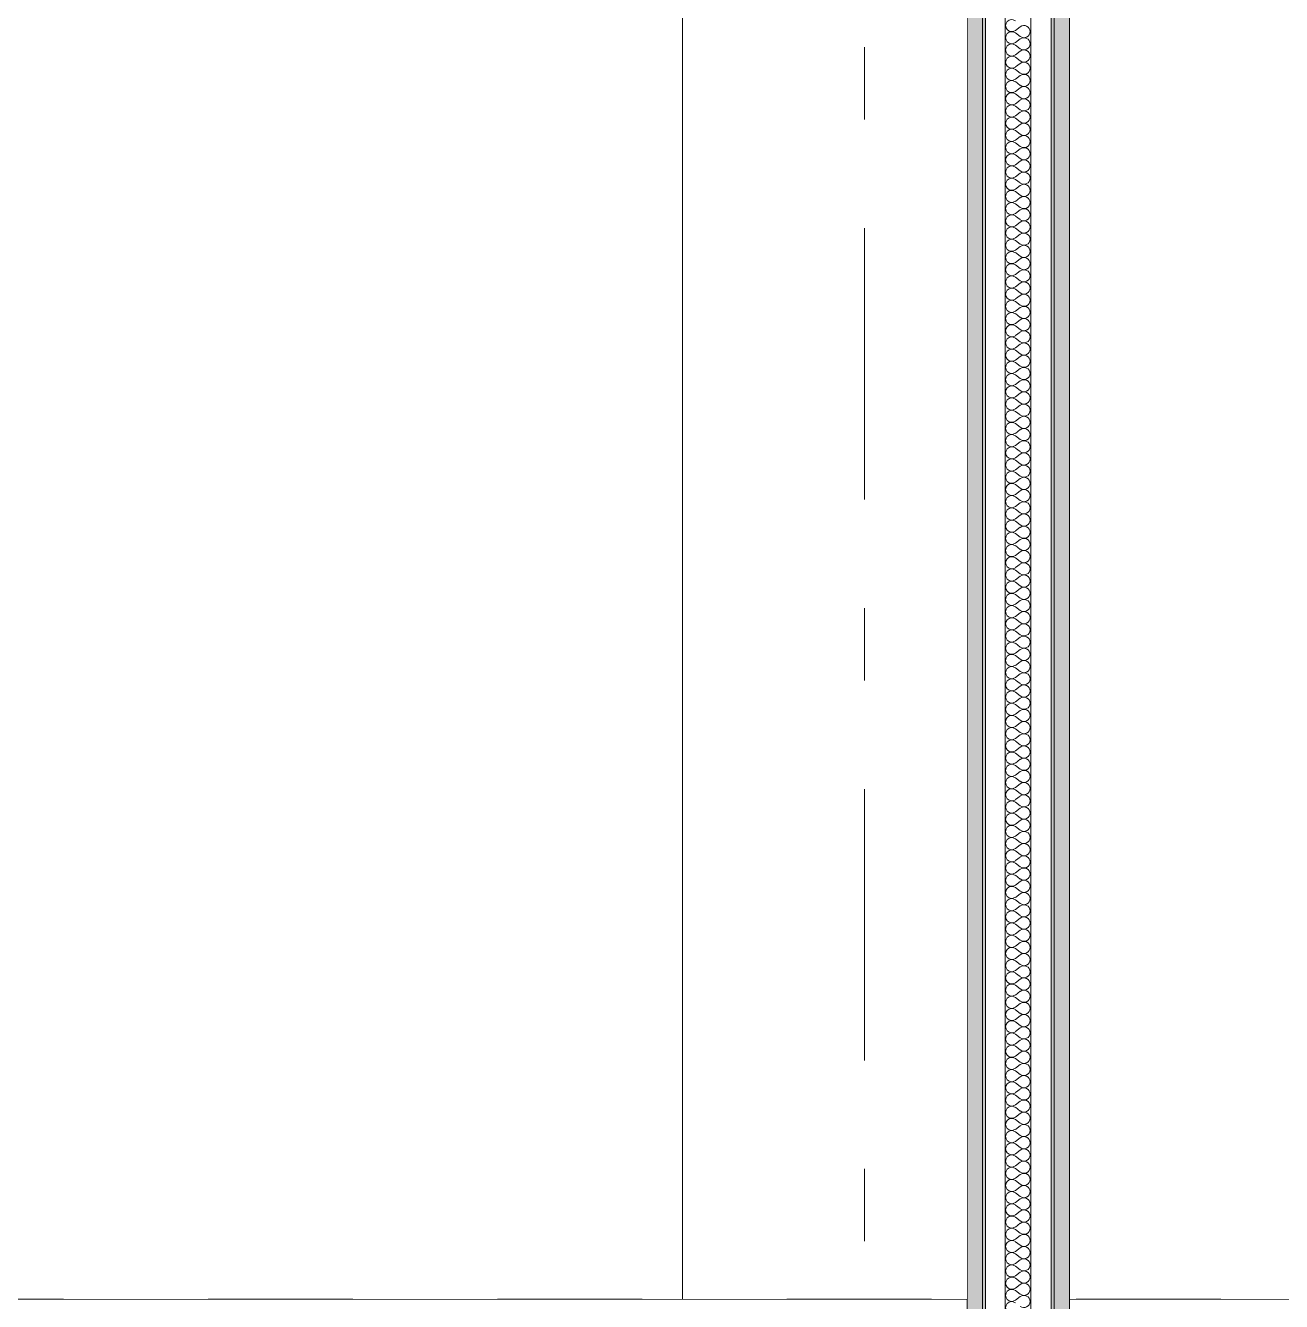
# Model space of a CAD drawing. Header units: millimetres. Extents: x -48147 to 1403542, y -455564 to 18123.
# Drawn here: x 1384228 to 1385453, y -445945 to -444701 of the extents above; entities that cross this region are included whole.
import ezdxf
from ezdxf.enums import TextEntityAlignment as Align

# ---------------------------------------------------------------- set-up
doc = ezdxf.new("R2010")
doc.units = ezdxf.units.MM
doc.header["$MEASUREMENT"] = 0
for name, pattern in [('Dashed', [2822.222233, 1411.111116, -1411.111116]), ('Double Dashed', [546.805537, 264.583325, -105.833328, 70.555556, -105.833328]), ('Wipeout_Contour', [1000, 0, -1000])]:
    doc.linetypes.add(name, pattern=pattern)
for name, color, linetype, lineweight, true_color in [('0_Pen_No__105', 7, 'Continuous', 15, 0xa6a6a6), ('New_A-15-MG_Structural_Grid_Phase_2_Pen_No__222', 7, 'Continuous', 13, 0x65af33), ('New_A-25-M_Wall_Int_Pen_No__107', 7, 'Continuous', 15, 0xa6a6a6)]:
    doc.layers.add(name, color=color, linetype=linetype, lineweight=lineweight, true_color=true_color)
for name, color, linetype in [('A-25-M_Wall_Int', 7, 'Continuous'), ('New_A-15-MG_Structural_Grid_Phase_2', 7, 'Continuous'), ('New_A-20-M_Floor_Slab', 7, 'Continuous'), ('New_A-25-M_Wall_Int', 7, 'Continuous')]:
    doc.layers.add(name, color=color, linetype=linetype)
for name, color, linetype, lineweight in [('A-25-M_Wall_Int_Pen_No__87', 8, 'Continuous', 20), ('New_A-20-M_Floor_Slab_Pen_No__4', 7, 'Continuous', 20), ('New_A-25-M_Wall_Int_Pen_No__1', 7, 'Continuous', 13), ('New_A-25-M_Wall_Int_Pen_No__87', 8, 'Continuous', 20)]:
    doc.layers.add(name, color=color, linetype=linetype, lineweight=lineweight)
doc.styles.add('GENERATED_STYLE_2', font='')
doc.styles.get('GENERATED_STYLE_2').set_extended_font_data('Swis721 BT')

# ---------------------------------------------------------------- blocks, each defined once
blk = doc.blocks.new('Section Elem_10_1', base_point=(1418663.2, -449992.5))
at = {"color": 254, "linetype": 'Wipeout_Contour', "lineweight": 0, "ltscale": 5800298.403433662}
blk.add_wipeout([(1374446.3, -445942.5), (1374446.3, -445967.5), (1385146.3, -445967.5), (1385146.3, -445942.5)], dxfattribs=at).dxf.layer = 'New_A-20-M_Floor_Slab'
at = {"color": 254, "linetype": 'Wipeout_Contour', "lineweight": 0, "ltscale": 5825639.997099669}
blk.add_wipeout([(1387661.3, -445942.5), (1385246.3, -445942.5), (1385246.3, -445967.5), (1387661.3, -445967.5)], dxfattribs=at).dxf.layer = 'New_A-20-M_Floor_Slab'
at = {"layer": 'New_A-20-M_Floor_Slab_Pen_No__4', "linetype": 'Continuous'}
for p, q in [((1385146.3, -445942.5), (1374446.3, -445942.5)), ((1387646.3, -445942.5), (1385246.3, -445942.5))]:
    blk.add_line(p, q, dxfattribs=at)
blk = doc.blocks.new('Section Elem_14_1', base_point=(1418663.2, -449992.5))
at = {"layer": 'New_A-25-M_Wall_Int_Pen_No__87', "linetype": 'Continuous'}
blk.add_line((1385246.3, -443367.5), (1385246.3, -445942.5), dxfattribs=at)
at = {"color": 254, "linetype": 'Wipeout_Contour', "lineweight": 0, "ltscale": 5798228.35443368}
blk.add_wipeout([(1374610.9, -442942.5), (1374610.9, -445942.5), (1384868.8, -445942.5), (1384868.8, -442942.5)], dxfattribs=at).dxf.layer = 'New_A-25-M_Wall_Int'
blk = doc.blocks.new('Section Elem_157_1', base_point=(1418663.2, -449992.5))
at = {"color": 254, "linetype": 'Wipeout_Contour', "lineweight": 0, "ltscale": 18933557.58686041}
blk.add_wipeout([(1385246.3, -445942.5), (1385488.3, -445942.5), (1385488.3, -443484.5), (1387298.3, -443484.5), (1387298.3, -445942.5), (1387646.3, -445942.5), (1387646.3, -445867.5), (1387630.3, -445867.5), (1387630.3, -443833.5), (1387630.3, -443767.5), (1387646.3, -443767.5), (1387646.3, -443367.5), (1385246.3, -443367.5)], dxfattribs=at).dxf.layer = 'New_A-25-M_Wall_Int'
blk = doc.blocks.new('*X246', base_point=(1418663.2, -449992.5))
at = {"layer": 'New_A-25-M_Wall_Int_Pen_No__107', "linetype": 'Continuous'}
for p, q in [((1385193.4, -444705.6), (1385198.2, -444702.1)), ((1385193.4, -444708), (1385198.2, -444711.6)), ((1385193.4, -444717.5), (1385198.2, -444714)), ((1385193.4, -444719.9), (1385198.2, -444723.5)), ((1385193.4, -444729.4), (1385198.2, -444725.9)), ((1385193.4, -444731.8), (1385198.2, -444735.4)), ((1385193.4, -444741.3), (1385198.2, -444737.8)), ((1385193.4, -444743.7), (1385198.2, -444747.3)), ((1385193.4, -444753.2), (1385198.2, -444749.7)), ((1385193.4, -444755.6), (1385198.2, -444759.2)), ((1385193.4, -444765.1), (1385198.2, -444761.6)), ((1385193.4, -444767.5), (1385198.2, -444771.1)), ((1385193.4, -444777.1), (1385198.2, -444773.5)), ((1385193.4, -444779.4), (1385198.2, -444783)), ((1385193.4, -444789), (1385198.2, -444785.4)), ((1385193.4, -444791.3), (1385198.2, -444794.9)), ((1385193.4, -444800.9), (1385198.2, -444797.3)), ((1385193.4, -444803.2), (1385198.2, -444806.8)), ((1385193.4, -444812.8), (1385198.2, -444809.2)), ((1385193.4, -444815.1), (1385198.2, -444818.7)), ((1385193.4, -444824.7), (1385198.2, -444821.1)), ((1385193.4, -444827.1), (1385198.2, -444830.6)), ((1385193.4, -444836.6), (1385198.2, -444833)), ((1385193.4, -444839), (1385198.2, -444842.5)), ((1385193.4, -444848.5), (1385198.2, -444844.9)), ((1385193.4, -444850.9), (1385198.2, -444854.4)), ((1385193.4, -444860.4), (1385198.2, -444856.8)), ((1385193.4, -444862.8), (1385198.2, -444866.3)), ((1385193.4, -444872.3), (1385198.2, -444868.7)), ((1385193.4, -444874.7), (1385198.2, -444878.2)), ((1385193.4, -444884.2), (1385198.2, -444880.6)), ((1385193.4, -444886.6), (1385198.2, -444890.1)), ((1385193.4, -444896.1), (1385198.2, -444892.5)), ((1385193.4, -444898.5), (1385198.2, -444902.1)), ((1385193.4, -444908), (1385198.2, -444904.4)), ((1385193.4, -444910.4), (1385198.2, -444914)), ((1385193.4, -444919.9), (1385198.2, -444916.3)), ((1385193.4, -444922.3), (1385198.2, -444925.9)), ((1385193.4, -444931.8), (1385198.2, -444928.2)), ((1385193.4, -444934.2), (1385198.2, -444937.8)), ((1385193.4, -444943.7), (1385198.2, -444940.1)), ((1385193.4, -444946.1), (1385198.2, -444949.7)), ((1385193.4, -444955.6), (1385198.2, -444952.1)), ((1385193.4, -444958), (1385198.2, -444961.6)), ((1385193.4, -444967.5), (1385198.2, -444964)), ((1385193.4, -444969.9), (1385198.2, -444973.5)), ((1385193.4, -444979.4), (1385198.2, -444975.9)), ((1385193.4, -444981.8), (1385198.2, -444985.4)), ((1385193.4, -444991.3), (1385198.2, -444987.8)), ((1385193.4, -444993.7), (1385198.2, -444997.3)), ((1385193.4, -445003.2), (1385198.2, -444999.7)), ((1385193.4, -445005.6), (1385198.2, -445009.2)), ((1385193.4, -445015.1), (1385198.2, -445011.6)), ((1385193.4, -445017.5), (1385198.2, -445021.1)), ((1385193.4, -445027.1), (1385198.2, -445023.5)), ((1385193.4, -445029.4), (1385198.2, -445033)), ((1385193.4, -445039), (1385198.2, -445035.4)), ((1385193.4, -445041.3), (1385198.2, -445044.9)), ((1385193.4, -445050.9), (1385198.2, -445047.3)), ((1385193.4, -445053.2), (1385198.2, -445056.8)), ((1385193.4, -445062.8), (1385198.2, -445059.2)), ((1385193.4, -445065.1), (1385198.2, -445068.7)), ((1385193.4, -445074.7), (1385198.2, -445071.1)), ((1385193.4, -445077.1), (1385198.2, -445080.6)), ((1385193.4, -445086.6), (1385198.2, -445083)), ((1385193.4, -445089), (1385198.2, -445092.5)), ((1385193.4, -445098.5), (1385198.2, -445094.9)), ((1385193.4, -445100.9), (1385198.2, -445104.4)), ((1385193.4, -445110.4), (1385198.2, -445106.8)), ((1385193.4, -445112.8), (1385198.2, -445116.3)), ((1385193.4, -445122.3), (1385198.2, -445118.7)), ((1385193.4, -445124.7), (1385198.2, -445128.2)), ((1385193.4, -445134.2), (1385198.2, -445130.6)), ((1385193.4, -445136.6), (1385198.2, -445140.1)), ((1385193.4, -445146.1), (1385198.2, -445142.5)), ((1385193.4, -445148.5), (1385198.2, -445152.1)), ((1385193.4, -445158), (1385198.2, -445154.4)), ((1385193.4, -445160.4), (1385198.2, -445164)), ((1385193.4, -445169.9), (1385198.2, -445166.3)), ((1385193.4, -445172.3), (1385198.2, -445175.9)), ((1385193.4, -445181.8), (1385198.2, -445178.2)), ((1385193.4, -445184.2), (1385198.2, -445187.8)), ((1385193.4, -445193.7), (1385198.2, -445190.1)), ((1385193.4, -445196.1), (1385198.2, -445199.7)), ((1385193.4, -445205.6), (1385198.2, -445202.1)), ((1385193.4, -445208), (1385198.2, -445211.6)), ((1385193.4, -445217.5), (1385198.2, -445214)), ((1385193.4, -445219.9), (1385198.2, -445223.5)), ((1385193.4, -445229.4), (1385198.2, -445225.9)), ((1385193.4, -445231.8), (1385198.2, -445235.4)), ((1385193.4, -445241.3), (1385198.2, -445237.8)), ((1385193.4, -445243.7), (1385198.2, -445247.3)), ((1385193.4, -445253.2), (1385198.2, -445249.7)), ((1385193.4, -445255.6), (1385198.2, -445259.2)), ((1385193.4, -445265.1), (1385198.2, -445261.6)), ((1385193.4, -445267.5), (1385198.2, -445271.1)), ((1385193.4, -445277.1), (1385198.2, -445273.5)), ((1385193.4, -445279.4), (1385198.2, -445283)), ((1385193.4, -445289), (1385198.2, -445285.4)), ((1385193.4, -445291.3), (1385198.2, -445294.9)), ((1385193.4, -445300.9), (1385198.2, -445297.3)), ((1385193.4, -445303.2), (1385198.2, -445306.8)), ((1385193.4, -445312.8), (1385198.2, -445309.2)), ((1385193.4, -445315.1), (1385198.2, -445318.7)), ((1385193.4, -445324.7), (1385198.2, -445321.1)), ((1385193.4, -445327.1), (1385198.2, -445330.6)), ((1385193.4, -445336.6), (1385198.2, -445333)), ((1385193.4, -445339), (1385198.2, -445342.5)), ((1385193.4, -445348.5), (1385198.2, -445344.9)), ((1385193.4, -445350.9), (1385198.2, -445354.4)), ((1385193.4, -445360.4), (1385198.2, -445356.8)), ((1385193.4, -445362.8), (1385198.2, -445366.3)), ((1385193.4, -445372.3), (1385198.2, -445368.7)), ((1385193.4, -445374.7), (1385198.2, -445378.2)), ((1385193.4, -445384.2), (1385198.2, -445380.6)), ((1385193.4, -445386.6), (1385198.2, -445390.1)), ((1385193.4, -445396.1), (1385198.2, -445392.5)), ((1385193.4, -445398.5), (1385198.2, -445402.1)), ((1385193.4, -445408), (1385198.2, -445404.4)), ((1385193.4, -445410.4), (1385198.2, -445414)), ((1385193.4, -445419.9), (1385198.2, -445416.3)), ((1385193.4, -445422.3), (1385198.2, -445425.9)), ((1385193.4, -445431.8), (1385198.2, -445428.2)), ((1385193.4, -445434.2), (1385198.2, -445437.8)), ((1385193.4, -445443.7), (1385198.2, -445440.1)), ((1385193.4, -445446.1), (1385198.2, -445449.7)), ((1385193.4, -445455.6), (1385198.2, -445452.1)), ((1385193.4, -445458), (1385198.2, -445461.6)), ((1385193.4, -445467.5), (1385198.2, -445464)), ((1385193.4, -445469.9), (1385198.2, -445473.5)), ((1385193.4, -445479.4), (1385198.2, -445475.9)), ((1385193.4, -445481.8), (1385198.2, -445485.4)), ((1385193.4, -445491.3), (1385198.2, -445487.8)), ((1385193.4, -445493.7), (1385198.2, -445497.3)), ((1385193.4, -445503.2), (1385198.2, -445499.7)), ((1385193.4, -445505.6), (1385198.2, -445509.2)), ((1385193.4, -445515.1), (1385198.2, -445511.6)), ((1385193.4, -445517.5), (1385198.2, -445521.1)), ((1385193.4, -445527.1), (1385198.2, -445523.5)), ((1385193.4, -445529.4), (1385198.2, -445533)), ((1385193.4, -445539), (1385198.2, -445535.4)), ((1385193.4, -445541.3), (1385198.2, -445544.9)), ((1385193.4, -445550.9), (1385198.2, -445547.3)), ((1385193.4, -445553.2), (1385198.2, -445556.8)), ((1385193.4, -445562.8), (1385198.2, -445559.2)), ((1385193.4, -445565.1), (1385198.2, -445568.7)), ((1385193.4, -445574.7), (1385198.2, -445571.1)), ((1385193.4, -445577.1), (1385198.2, -445580.6)), ((1385193.4, -445586.6), (1385198.2, -445583)), ((1385193.4, -445589), (1385198.2, -445592.5)), ((1385193.4, -445598.5), (1385198.2, -445594.9)), ((1385193.4, -445600.9), (1385198.2, -445604.4)), ((1385193.4, -445610.4), (1385198.2, -445606.8)), ((1385193.4, -445612.8), (1385198.2, -445616.3)), ((1385193.4, -445622.3), (1385198.2, -445618.7)), ((1385193.4, -445624.7), (1385198.2, -445628.2)), ((1385193.4, -445634.2), (1385198.2, -445630.6)), ((1385193.4, -445636.6), (1385198.2, -445640.1)), ((1385193.4, -445646.1), (1385198.2, -445642.5)), ((1385193.4, -445648.5), (1385198.2, -445652.1)), ((1385193.4, -445658), (1385198.2, -445654.4)), ((1385193.4, -445660.4), (1385198.2, -445664)), ((1385193.4, -445669.9), (1385198.2, -445666.3)), ((1385193.4, -445672.3), (1385198.2, -445675.9)), ((1385193.4, -445681.8), (1385198.2, -445678.2)), ((1385193.4, -445684.2), (1385198.2, -445687.8)), ((1385193.4, -445693.7), (1385198.2, -445690.1)), ((1385193.4, -445696.1), (1385198.2, -445699.7)), ((1385193.4, -445705.6), (1385198.2, -445702.1)), ((1385193.4, -445708), (1385198.2, -445711.6)), ((1385193.4, -445717.5), (1385198.2, -445714)), ((1385193.4, -445719.9), (1385198.2, -445723.5)), ((1385193.4, -445729.4), (1385198.2, -445725.9)), ((1385193.4, -445731.8), (1385198.2, -445735.4)), ((1385193.4, -445741.3), (1385198.2, -445737.8)), ((1385193.4, -445743.7), (1385198.2, -445747.3)), ((1385193.4, -445753.2), (1385198.2, -445749.7)), ((1385193.4, -445755.6), (1385198.2, -445759.2)), ((1385193.4, -445765.1), (1385198.2, -445761.6)), ((1385193.4, -445767.5), (1385198.2, -445771.1)), ((1385193.4, -445777.1), (1385198.2, -445773.5)), ((1385193.4, -445779.4), (1385198.2, -445783)), ((1385193.4, -445789), (1385198.2, -445785.4)), ((1385193.4, -445791.3), (1385198.2, -445794.9)), ((1385193.4, -445800.9), (1385198.2, -445797.3)), ((1385193.4, -445803.2), (1385198.2, -445806.8)), ((1385193.4, -445812.8), (1385198.2, -445809.2)), ((1385193.4, -445815.1), (1385198.2, -445818.7)), ((1385193.4, -445824.7), (1385198.2, -445821.1)), ((1385193.4, -445827.1), (1385198.2, -445830.6)), ((1385193.4, -445836.6), (1385198.2, -445833)), ((1385193.4, -445839), (1385198.2, -445842.5)), ((1385193.4, -445848.5), (1385198.2, -445844.9)), ((1385193.4, -445850.9), (1385198.2, -445854.4)), ((1385193.4, -445860.4), (1385198.2, -445856.8)), ((1385193.4, -445862.8), (1385198.2, -445866.3)), ((1385193.4, -445872.3), (1385198.2, -445868.7)), ((1385193.4, -445874.7), (1385198.2, -445878.2)), ((1385193.4, -445884.2), (1385198.2, -445880.6)), ((1385193.4, -445886.6), (1385198.2, -445890.1)), ((1385193.4, -445896.1), (1385198.2, -445892.5)), ((1385193.4, -445898.5), (1385198.2, -445902.1)), ((1385193.4, -445908), (1385198.2, -445904.4)), ((1385193.4, -445910.4), (1385198.2, -445914)), ((1385193.4, -445919.9), (1385198.2, -445916.3)), ((1385193.4, -445922.3), (1385198.2, -445925.9)), ((1385193.4, -445931.8), (1385198.2, -445928.2)), ((1385193.4, -445934.2), (1385198.2, -445937.8)), ((1385193.4, -445943.7), (1385198.2, -445940.1))]:
    blk.add_line(p, q, dxfattribs=at)
for centre, start, end in [((1385189.8, -444700.9), 53.1301, 306.8699), ((1385189.8, -444712.8), 53.1301, 306.8699), ((1385201.7, -444706.8), 0, 126.8699), ((1385201.7, -444706.8), 233.1301, 0), ((1385189.8, -444724.7), 53.1301, 306.8699), ((1385201.7, -444718.7), 0, 126.8699), ((1385201.7, -444718.7), 233.1301, 0), ((1385189.8, -444736.6), 53.1301, 306.8699), ((1385201.7, -444730.6), 0, 126.8699), ((1385201.7, -444730.6), 233.1301, 0), ((1385189.8, -444748.5), 53.1301, 306.8699), ((1385201.7, -444742.5), 0, 126.8699), ((1385201.7, -444742.5), 233.1301, 0), ((1385189.8, -444760.4), 53.1301, 306.8699), ((1385201.7, -444754.4), 0, 126.8699), ((1385201.7, -444754.4), 233.1301, 0), ((1385189.8, -444772.3), 53.1301, 306.8699), ((1385201.7, -444766.3), 0, 126.8699), ((1385201.7, -444766.3), 233.1301, 0), ((1385189.8, -444784.2), 53.1301, 306.8699), ((1385201.7, -444778.2), 0, 126.8699), ((1385201.7, -444778.2), 233.1301, 0), ((1385201.7, -444790.1), 0, 126.8699), ((1385189.8, -444796.1), 53.1301, 306.8699), ((1385201.7, -444790.1), 233.1301, 0), ((1385201.7, -444802.1), 0, 126.8699), ((1385189.8, -444808), 53.1301, 306.8699), ((1385201.7, -444802.1), 233.1301, 0), ((1385201.7, -444814), 0, 126.8699), ((1385189.8, -444819.9), 53.1301, 306.8699), ((1385201.7, -444814), 233.1301, 0), ((1385201.7, -444825.9), 0, 126.8699), ((1385189.8, -444831.8), 53.1301, 306.8699), ((1385201.7, -444825.9), 233.1301, 0), ((1385201.7, -444837.8), 0, 126.8699), ((1385189.8, -444843.7), 53.1301, 306.8699), ((1385201.7, -444837.8), 233.1301, 0), ((1385201.7, -444849.7), 0, 126.8699), ((1385189.8, -444855.6), 53.1301, 306.8699), ((1385201.7, -444849.7), 233.1301, 0), ((1385201.7, -444861.6), 0, 126.8699), ((1385189.8, -444867.5), 53.1301, 306.8699), ((1385201.7, -444861.6), 233.1301, 0), ((1385201.7, -444873.5), 0, 126.8699), ((1385189.8, -444879.4), 53.1301, 306.8699), ((1385201.7, -444873.5), 233.1301, 0), ((1385201.7, -444885.4), 0, 126.8699), ((1385189.8, -444891.3), 53.1301, 306.8699), ((1385201.7, -444885.4), 233.1301, 0), ((1385201.7, -444897.3), 0, 126.8699), ((1385189.8, -444903.2), 53.1301, 306.8699), ((1385201.7, -444897.3), 233.1301, 0), ((1385201.7, -444909.2), 0, 126.8699), ((1385189.8, -444915.1), 53.1301, 306.8699), ((1385189.8, -444927.1), 53.1301, 306.8699), ((1385201.7, -444909.2), 233.1301, 0), ((1385201.7, -444921.1), 0, 126.8699), ((1385201.7, -444921.1), 233.1301, 0), ((1385189.8, -444939), 53.1301, 306.8699), ((1385201.7, -444933), 0, 126.8699), ((1385201.7, -444933), 233.1301, 0), ((1385189.8, -444950.9), 53.1301, 306.8699), ((1385201.7, -444944.9), 0, 126.8699), ((1385201.7, -444944.9), 233.1301, 0), ((1385189.8, -444962.8), 53.1301, 306.8699), ((1385201.7, -444956.8), 0, 126.8699), ((1385201.7, -444956.8), 233.1301, 0), ((1385189.8, -444974.7), 53.1301, 306.8699), ((1385201.7, -444968.7), 0, 126.8699), ((1385201.7, -444968.7), 233.1301, 0), ((1385189.8, -444986.6), 53.1301, 306.8699), ((1385201.7, -444980.6), 0, 126.8699), ((1385201.7, -444980.6), 233.1301, 0), ((1385189.8, -444998.5), 53.1301, 306.8699), ((1385201.7, -444992.5), 0, 126.8699), ((1385201.7, -444992.5), 233.1301, 0), ((1385189.8, -445010.4), 53.1301, 306.8699), ((1385201.7, -445004.4), 0, 126.8699), ((1385201.7, -445004.4), 233.1301, 0), ((1385189.8, -445022.3), 53.1301, 306.8699), ((1385201.7, -445016.3), 0, 126.8699), ((1385201.7, -445016.3), 233.1301, 0), ((1385189.8, -445034.2), 53.1301, 306.8699), ((1385201.7, -445028.2), 0, 126.8699), ((1385201.7, -445028.2), 233.1301, 0), ((1385189.8, -445046.1), 53.1301, 306.8699), ((1385201.7, -445040.1), 0, 126.8699), ((1385201.7, -445040.1), 233.1301, 0), ((1385189.8, -445058), 53.1301, 306.8699), ((1385201.7, -445052.1), 0, 126.8699), ((1385201.7, -445052.1), 233.1301, 0), ((1385201.7, -445064), 0, 126.8699), ((1385189.8, -445069.9), 53.1301, 306.8699), ((1385201.7, -445064), 233.1301, 0), ((1385201.7, -445075.9), 0, 126.8699), ((1385189.8, -445081.8), 53.1301, 306.8699), ((1385201.7, -445075.9), 233.1301, 0), ((1385201.7, -445087.8), 0, 126.8699), ((1385189.8, -445093.7), 53.1301, 306.8699), ((1385201.7, -445087.8), 233.1301, 0), ((1385201.7, -445099.7), 0, 126.8699), ((1385189.8, -445105.6), 53.1301, 306.8699), ((1385201.7, -445099.7), 233.1301, 0), ((1385201.7, -445111.6), 0, 126.8699), ((1385189.8, -445117.5), 53.1301, 306.8699), ((1385201.7, -445111.6), 233.1301, 0), ((1385201.7, -445123.5), 0, 126.8699), ((1385189.8, -445129.4), 53.1301, 306.8699), ((1385201.7, -445123.5), 233.1301, 0), ((1385201.7, -445135.4), 0, 126.8699), ((1385189.8, -445141.3), 53.1301, 306.8699), ((1385201.7, -445135.4), 233.1301, 0), ((1385201.7, -445147.3), 0, 126.8699), ((1385189.8, -445153.2), 53.1301, 306.8699), ((1385201.7, -445147.3), 233.1301, 0), ((1385201.7, -445159.2), 0, 126.8699), ((1385189.8, -445165.1), 53.1301, 306.8699), ((1385201.7, -445159.2), 233.1301, 0), ((1385201.7, -445171.1), 0, 126.8699), ((1385189.8, -445177.1), 53.1301, 306.8699), ((1385201.7, -445171.1), 233.1301, 0), ((1385201.7, -445183), 0, 126.8699), ((1385189.8, -445189), 53.1301, 306.8699), ((1385201.7, -445183), 233.1301, 0), ((1385201.7, -445194.9), 0, 126.8699), ((1385189.8, -445200.9), 53.1301, 306.8699), ((1385189.8, -445212.8), 53.1301, 306.8699), ((1385201.7, -445194.9), 233.1301, 0), ((1385201.7, -445206.8), 0, 126.8699), ((1385201.7, -445206.8), 233.1301, 0), ((1385189.8, -445224.7), 53.1301, 306.8699), ((1385201.7, -445218.7), 0, 126.8699), ((1385201.7, -445218.7), 233.1301, 0), ((1385189.8, -445236.6), 53.1301, 306.8699), ((1385201.7, -445230.6), 0, 126.8699), ((1385201.7, -445230.6), 233.1301, 0), ((1385189.8, -445248.5), 53.1301, 306.8699), ((1385201.7, -445242.5), 0, 126.8699), ((1385201.7, -445242.5), 233.1301, 0), ((1385189.8, -445260.4), 53.1301, 306.8699), ((1385201.7, -445254.4), 0, 126.8699), ((1385201.7, -445254.4), 233.1301, 0), ((1385189.8, -445272.3), 53.1301, 306.8699), ((1385201.7, -445266.3), 0, 126.8699), ((1385201.7, -445266.3), 233.1301, 0), ((1385189.8, -445284.2), 53.1301, 306.8699), ((1385201.7, -445278.2), 0, 126.8699), ((1385201.7, -445278.2), 233.1301, 0), ((1385189.8, -445296.1), 53.1301, 306.8699), ((1385201.7, -445290.1), 0, 126.8699), ((1385201.7, -445290.1), 233.1301, 0), ((1385189.8, -445308), 53.1301, 306.8699), ((1385201.7, -445302.1), 0, 126.8699), ((1385201.7, -445302.1), 233.1301, 0), ((1385189.8, -445319.9), 53.1301, 306.8699), ((1385201.7, -445314), 0, 126.8699), ((1385201.7, -445314), 233.1301, 0), ((1385189.8, -445331.8), 53.1301, 306.8699), ((1385201.7, -445325.9), 0, 126.8699), ((1385201.7, -445325.9), 233.1301, 0), ((1385189.8, -445343.7), 53.1301, 306.8699), ((1385201.7, -445337.8), 0, 126.8699), ((1385201.7, -445337.8), 233.1301, 0), ((1385201.7, -445349.7), 0, 126.8699), ((1385189.8, -445355.6), 53.1301, 306.8699), ((1385201.7, -445349.7), 233.1301, 0), ((1385201.7, -445361.6), 0, 126.8699), ((1385189.8, -445367.5), 53.1301, 306.8699), ((1385201.7, -445361.6), 233.1301, 0), ((1385201.7, -445373.5), 0, 126.8699), ((1385189.8, -445379.4), 53.1301, 306.8699), ((1385201.7, -445373.5), 233.1301, 0), ((1385201.7, -445385.4), 0, 126.8699), ((1385189.8, -445391.3), 53.1301, 306.8699), ((1385201.7, -445385.4), 233.1301, 0), ((1385201.7, -445397.3), 0, 126.8699), ((1385189.8, -445403.2), 53.1301, 306.8699), ((1385201.7, -445397.3), 233.1301, 0), ((1385201.7, -445409.2), 0, 126.8699), ((1385189.8, -445415.1), 53.1301, 306.8699), ((1385201.7, -445409.2), 233.1301, 0), ((1385201.7, -445421.1), 0, 126.8699), ((1385189.8, -445427.1), 53.1301, 306.8699), ((1385201.7, -445421.1), 233.1301, 0), ((1385201.7, -445433), 0, 126.8699), ((1385189.8, -445439), 53.1301, 306.8699), ((1385201.7, -445433), 233.1301, 0), ((1385201.7, -445444.9), 0, 126.8699), ((1385189.8, -445450.9), 53.1301, 306.8699), ((1385201.7, -445444.9), 233.1301, 0), ((1385201.7, -445456.8), 0, 126.8699), ((1385189.8, -445462.8), 53.1301, 306.8699), ((1385201.7, -445456.8), 233.1301, 0), ((1385201.7, -445468.7), 0, 126.8699), ((1385189.8, -445474.7), 53.1301, 306.8699), ((1385189.8, -445486.6), 53.1301, 306.8699), ((1385201.7, -445468.7), 233.1301, 0), ((1385201.7, -445480.6), 0, 126.8699), ((1385201.7, -445480.6), 233.1301, 0), ((1385189.8, -445498.5), 53.1301, 306.8699), ((1385201.7, -445492.5), 0, 126.8699), ((1385201.7, -445492.5), 233.1301, 0), ((1385189.8, -445510.4), 53.1301, 306.8699), ((1385201.7, -445504.4), 0, 126.8699), ((1385201.7, -445504.4), 233.1301, 0), ((1385189.8, -445522.3), 53.1301, 306.8699), ((1385201.7, -445516.3), 0, 126.8699), ((1385201.7, -445516.3), 233.1301, 0), ((1385189.8, -445534.2), 53.1301, 306.8699), ((1385201.7, -445528.2), 0, 126.8699), ((1385201.7, -445528.2), 233.1301, 0), ((1385189.8, -445546.1), 53.1301, 306.8699), ((1385201.7, -445540.1), 0, 126.8699), ((1385201.7, -445540.1), 233.1301, 0), ((1385189.8, -445558), 53.1301, 306.8699), ((1385201.7, -445552.1), 0, 126.8699), ((1385201.7, -445552.1), 233.1301, 0), ((1385189.8, -445569.9), 53.1301, 306.8699), ((1385201.7, -445564), 0, 126.8699), ((1385201.7, -445564), 233.1301, 0), ((1385189.8, -445581.8), 53.1301, 306.8699), ((1385201.7, -445575.9), 0, 126.8699), ((1385201.7, -445575.9), 233.1301, 0), ((1385189.8, -445593.7), 53.1301, 306.8699), ((1385201.7, -445587.8), 0, 126.8699), ((1385201.7, -445587.8), 233.1301, 0), ((1385189.8, -445605.6), 53.1301, 306.8699), ((1385201.7, -445599.7), 0, 126.8699), ((1385201.7, -445599.7), 233.1301, 0), ((1385189.8, -445617.5), 53.1301, 306.8699), ((1385201.7, -445611.6), 0, 126.8699), ((1385201.7, -445611.6), 233.1301, 0), ((1385201.7, -445623.5), 0, 126.8699), ((1385189.8, -445629.4), 53.1301, 306.8699), ((1385201.7, -445623.5), 233.1301, 0), ((1385201.7, -445635.4), 0, 126.8699), ((1385189.8, -445641.3), 53.1301, 306.8699), ((1385201.7, -445635.4), 233.1301, 0), ((1385201.7, -445647.3), 0, 126.8699), ((1385189.8, -445653.2), 53.1301, 306.8699), ((1385201.7, -445647.3), 233.1301, 0), ((1385201.7, -445659.2), 0, 126.8699), ((1385189.8, -445665.1), 53.1301, 306.8699), ((1385201.7, -445659.2), 233.1301, 0), ((1385201.7, -445671.1), 0, 126.8699), ((1385189.8, -445677.1), 53.1301, 306.8699), ((1385201.7, -445671.1), 233.1301, 0), ((1385201.7, -445683), 0, 126.8699), ((1385189.8, -445689), 53.1301, 306.8699), ((1385201.7, -445683), 233.1301, 0), ((1385201.7, -445694.9), 0, 126.8699), ((1385189.8, -445700.9), 53.1301, 306.8699), ((1385201.7, -445694.9), 233.1301, 0), ((1385201.7, -445706.8), 0, 126.8699), ((1385189.8, -445712.8), 53.1301, 306.8699), ((1385201.7, -445706.8), 233.1301, 0), ((1385201.7, -445718.7), 0, 126.8699), ((1385189.8, -445724.7), 53.1301, 306.8699), ((1385201.7, -445718.7), 233.1301, 0), ((1385201.7, -445730.6), 0, 126.8699), ((1385189.8, -445736.6), 53.1301, 306.8699), ((1385201.7, -445730.6), 233.1301, 0), ((1385201.7, -445742.5), 0, 126.8699), ((1385189.8, -445748.5), 53.1301, 306.8699), ((1385189.8, -445760.4), 53.1301, 306.8699), ((1385201.7, -445742.5), 233.1301, 0), ((1385201.7, -445754.4), 0, 126.8699), ((1385201.7, -445754.4), 233.1301, 0), ((1385189.8, -445772.3), 53.1301, 306.8699), ((1385201.7, -445766.3), 0, 126.8699), ((1385201.7, -445766.3), 233.1301, 0), ((1385189.8, -445784.2), 53.1301, 306.8699), ((1385201.7, -445778.2), 0, 126.8699), ((1385201.7, -445778.2), 233.1301, 0), ((1385189.8, -445796.1), 53.1301, 306.8699), ((1385201.7, -445790.1), 0, 126.8699), ((1385201.7, -445790.1), 233.1301, 0), ((1385189.8, -445808), 53.1301, 306.8699), ((1385201.7, -445802.1), 0, 126.8699), ((1385201.7, -445802.1), 233.1301, 0), ((1385189.8, -445819.9), 53.1301, 306.8699), ((1385201.7, -445814), 0, 126.8699), ((1385201.7, -445814), 233.1301, 0), ((1385189.8, -445831.8), 53.1301, 306.8699), ((1385201.7, -445825.9), 0, 126.8699), ((1385201.7, -445825.9), 233.1301, 0), ((1385189.8, -445843.7), 53.1301, 306.8699), ((1385201.7, -445837.8), 0, 126.8699), ((1385201.7, -445837.8), 233.1301, 0), ((1385189.8, -445855.6), 53.1301, 306.8699), ((1385201.7, -445849.7), 0, 126.8699), ((1385201.7, -445849.7), 233.1301, 0), ((1385189.8, -445867.5), 53.1301, 306.8699), ((1385201.7, -445861.6), 0, 126.8699), ((1385201.7, -445861.6), 233.1301, 0), ((1385189.8, -445879.4), 53.1301, 306.8699), ((1385201.7, -445873.5), 0, 126.8699), ((1385201.7, -445873.5), 233.1301, 0), ((1385189.8, -445891.3), 53.1301, 306.8699), ((1385201.7, -445885.4), 0, 126.8699), ((1385201.7, -445885.4), 233.1301, 0), ((1385201.7, -445897.3), 0, 126.8699), ((1385189.8, -445903.2), 53.1301, 306.8699), ((1385201.7, -445897.3), 233.1301, 0), ((1385201.7, -445909.2), 0, 126.8699), ((1385189.8, -445915.1), 53.1301, 306.8699), ((1385201.7, -445909.2), 233.1301, 0), ((1385201.7, -445921.1), 0, 126.8699), ((1385189.8, -445927.1), 53.1301, 306.8699), ((1385201.7, -445921.1), 233.1301, 0), ((1385201.7, -445933), 0, 126.8699), ((1385189.8, -445939), 53.1301, 306.8699), ((1385201.7, -445933), 233.1301, 0), ((1385201.7, -445944.9), 0, 126.8699), ((1385189.8, -445950.9), 53.1301, 306.8699), ((1385201.7, -445944.9), 233.1301, 0)]:
    blk.add_arc(centre, 5.95, start, end, dxfattribs=at)
blk = doc.blocks.new('Section Elem_208_1', base_point=(1418663.2, -449992.5))
at = {"layer": 'New_A-25-M_Wall_Int_Pen_No__107', "linetype": 'Continuous', "lineweight": 0, "true_color": 0x535353}
blk.add_hatch(color=251, dxfattribs=at).paths.add_polyline_path([(1385231.3, -442342.5), (1385228.3, -442342.5), (1385228.3, -446242.5), (1385231.3, -446242.5)])
at = {"layer": 'New_A-25-M_Wall_Int_Pen_No__107', "linetype": 'Continuous'}
blk.add_hatch(color=256, dxfattribs=at).paths.add_polyline_path([(1385246.3, -446242.5), (1385246.3, -442342.5), (1385231.3, -442342.5), (1385231.3, -446242.5)])
at = {"layer": 'New_A-25-M_Wall_Int_Pen_No__1', "linetype": 'Continuous'}
for p, q in [((1385146.3, -442342.5), (1385146.3, -445942.5)), ((1385246.3, -442842.5), (1385246.3, -445942.5))]:
    blk.add_line(p, q, dxfattribs=at)
at = {"layer": 'New_A-25-M_Wall_Int_Pen_No__1', "linetype": 'Continuous', "flags": 128}
for points in [[(1385146.3, -445942.5), (1385146.3, -445967.5), (1385146.3, -446242.5)], [(1385246.3, -445942.5), (1385246.3, -445967.5), (1385246.3, -446242.5)]]:
    blk.add_lwpolyline(points, dxfattribs=at)
at = {"color": 254, "linetype": 'Wipeout_Contour', "lineweight": 0, "ltscale": 5818905.683789385}
blk.add_wipeout([(1385228.3, -442342.5), (1385208.3, -442342.5), (1385208.3, -446242.5), (1385228.3, -446242.5)], dxfattribs=at).dxf.layer = 'New_A-25-M_Wall_Int'
at = {"layer": 'New_A-25-M_Wall_Int_Pen_No__1', "linetype": 'Continuous'}
for p, q in [((1385228.3, -442342.5), (1385228.3, -446242.5)), ((1385231.3, -442342.5), (1385231.3, -446242.5))]:
    blk.add_line(p, q, dxfattribs=at)
at = {"color": 254, "linetype": 'Wipeout_Contour', "lineweight": 0, "ltscale": 5818819.984129892}
blk.add_wipeout([(1385208.3, -442342.5), (1385183.3, -442342.5), (1385183.3, -446242.5), (1385208.3, -446242.5)], dxfattribs=at).dxf.layer = 'New_A-25-M_Wall_Int'
at = {"layer": 'New_A-25-M_Wall_Int_Pen_No__1', "linetype": 'Continuous'}
blk.add_line((1385208.3, -442342.5), (1385208.3, -446242.5), dxfattribs=at)
at = {"layer": 'New_A-25-M_Wall_Int'}
blk.add_blockref('*X246', (1418663.2, -449992.5), dxfattribs=at)
at = {"color": 254, "linetype": 'Wipeout_Contour', "lineweight": 0, "ltscale": 5818736.189015135}
blk.add_wipeout([(1385183.3, -442342.5), (1385164.3, -442342.5), (1385164.3, -446242.5), (1385183.3, -446242.5)], dxfattribs=at).dxf.layer = 'New_A-25-M_Wall_Int'
at = {"layer": 'New_A-25-M_Wall_Int_Pen_No__107', "linetype": 'Continuous'}
blk.add_hatch(color=256, dxfattribs=at).paths.add_polyline_path([(1385161.3, -442342.5), (1385146.3, -442342.5), (1385146.3, -446242.5), (1385161.3, -446242.5)])
at = {"layer": 'New_A-25-M_Wall_Int_Pen_No__107', "linetype": 'Continuous', "lineweight": 0, "true_color": 0x535353}
blk.add_hatch(color=251, dxfattribs=at).paths.add_polyline_path([(1385164.3, -442342.5), (1385161.3, -442342.5), (1385161.3, -446242.5), (1385164.3, -446242.5)])
at = {"layer": 'New_A-25-M_Wall_Int_Pen_No__1', "linetype": 'Continuous'}
for p, q in [((1385161.3, -442342.5), (1385161.3, -446242.5)), ((1385164.3, -442342.5), (1385164.3, -446242.5)), ((1385183.3, -442342.5), (1385183.3, -446242.5))]:
    blk.add_line(p, q, dxfattribs=at)
blk = doc.blocks.new('Section Elem_230_1', base_point=(1418663.2, -449992.5))
at = {"color": 254, "linetype": 'Wipeout_Contour', "lineweight": 0, "ltscale": 5817784.484865917}
blk.add_wipeout([(1384883.8, -442942.5), (1384868.8, -442942.5), (1384868.8, -445942.5), (1384883.8, -445942.5)], dxfattribs=at).dxf.layer = 'A-25-M_Wall_Int'
at = {"layer": 'A-25-M_Wall_Int_Pen_No__87', "linetype": 'Continuous'}
blk.add_line((1384868.8, -445942.5), (1384868.8, -442942.5), dxfattribs=at)
blk = doc.blocks.new('Section Elem_231_1', base_point=(1418663.2, -449992.5))
at = {"color": 254, "linetype": 'Wipeout_Contour', "lineweight": 0, "ltscale": 49439248.21669516}
blk.add_wipeout([(1384883.8, -442942.5), (1384883.8, -445942.5), (1385146.3, -445942.5), (1385146.3, -442342.5), (1385123.6, -442342.5), (1385123.6, -442357.5), (1385061.4, -442357.5), (1385054.1, -442360.5), (1385051.2, -442367.7), (1385051.2, -442775.3), (1385054.1, -442782.5), (1385061.4, -442785.5), (1385123.6, -442785.5), (1385123.6, -442800.5), (1384969.8, -442800.5), (1384969.8, -442785.5), (1385032, -442785.5), (1385039.2, -442782.5), (1385042.2, -442775.3), (1385042.2, -442672.5), (1385042.1, -442672.5), (1385042.1, -442472.5), (1385042.2, -442472.5), (1385042.2, -442367.7), (1385039.2, -442360.5), (1385032, -442357.5), (1384969.8, -442357.5), (1384969.8, -442342.5), (1384919.5, -442342.5), (1384919.5, -442797.1), (1384883.8, -442797.1), (1384883.8, -442917.5), (1385145.5, -442917.5), (1385145.5, -442942.5)], dxfattribs=at).dxf.layer = 'A-25-M_Wall_Int'
blk = doc.blocks.new('Standard grid marker[1]_1', base_point=(1385046.3, -428587.9))
at = {"layer": 'New_A-15-MG_Structural_Grid_Phase_2_Pen_No__222', "linetype": 'Double Dashed'}
blk.add_line((1385046.3, -429587.9), (1385046.3, -452992.5), dxfattribs=at)
at = {"layer": 'New_A-15-MG_Structural_Grid_Phase_2_Pen_No__222', "style": 'GENERATED_STYLE_2'}
for tag, p in [('AC_MarkerText_1_0', (1385046.3, -428316.2)), ('AC_MarkerText_1_1', (1385046.3, -454220.8))]:
    blk.add_attdef(tag, text='', height=175, rotation=360, dxfattribs=at).set_placement(p, align=Align.MIDDLE_CENTER)
blk = doc.blocks.new('S-22 Building Section_STORY_MARKER', base_point=(1418663.2, -449992.5))
at = {"layer": '0_Pen_No__105', "linetype": 'Dashed', "ltscale": 0.1}
blk.add_line((1369166.1, -445942.5), (1399880.2, -445942.5), dxfattribs=at)

msp = doc.modelspace()

# ---------------------------------------------------------------- block references
at = {"layer": 'New_A-20-M_Floor_Slab'}
msp.add_blockref('Section Elem_10_1', (1418663.2, -449992.5), dxfattribs=at)

# ---------------------------------------------------------------- next in the draw order: block references
at = {"layer": 'New_A-25-M_Wall_Int'}
msp.add_blockref('Section Elem_14_1', (1418663.2, -449992.5), dxfattribs=at)

# ---------------------------------------------------------------- next in the draw order: block references
at = {"layer": 'A-25-M_Wall_Int'}
msp.add_blockref('Section Elem_230_1', (1418663.2, -449992.5), dxfattribs=at)
at = {"layer": 'New_A-25-M_Wall_Int'}
msp.add_blockref('Section Elem_157_1', (1418663.2, -449992.5), dxfattribs=at)

# ---------------------------------------------------------------- next in the draw order: block references
msp.add_blockref('Section Elem_208_1', (1418663.2, -449992.5), dxfattribs=at)

# ---------------------------------------------------------------- next in the draw order: block references
at = {"layer": 'A-25-M_Wall_Int'}
msp.add_blockref('Section Elem_231_1', (1418663.2, -449992.5), dxfattribs=at)

# ---------------------------------------------------------------- next in the draw order: block references
at = {"layer": 'New_A-15-MG_Structural_Grid_Phase_2', "color": 8, "linetype": 'Continuous', "lineweight": 15}
msp.add_blockref('Standard grid marker[1]_1', (1385046.3, -428587.9), dxfattribs=at)

# ---------------------------------------------------------------- next in the draw order: block references
at = {"linetype": 'Continuous', "lineweight": 0}
msp.add_blockref('S-22 Building Section_STORY_MARKER', (1418663.2, -449992.5), dxfattribs=at)

doc.saveas('drawing.dxf')
